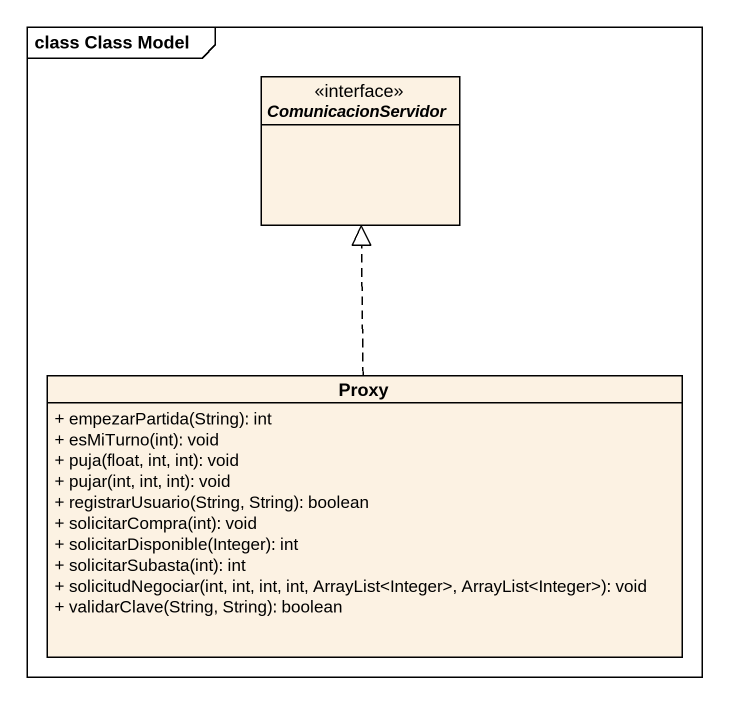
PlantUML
@startuml
mainframe class Class Model
hide circle
hide empty members
skinparam classAttributeIconSize 0
interface ComunicacionServidor <<interface>>
class Proxy {
  + empezarPartida(String): int
  + esMiTurno(int): void
  + puja(float, int, int): void
  + pujar(int, int, int): void
  + registrarUsuario(String, String): boolean
  + solicitarCompra(int): void
  + solicitarDisponible(Integer): int
  + solicitarSubasta(int): int
  + solicitudNegociar(int, int, int, int, ArrayList<Integer>, ArrayList<Integer>): void
  + validarClave(String, String): boolean
}
Proxy .up.|> ComunicacionServidor
@enduml
